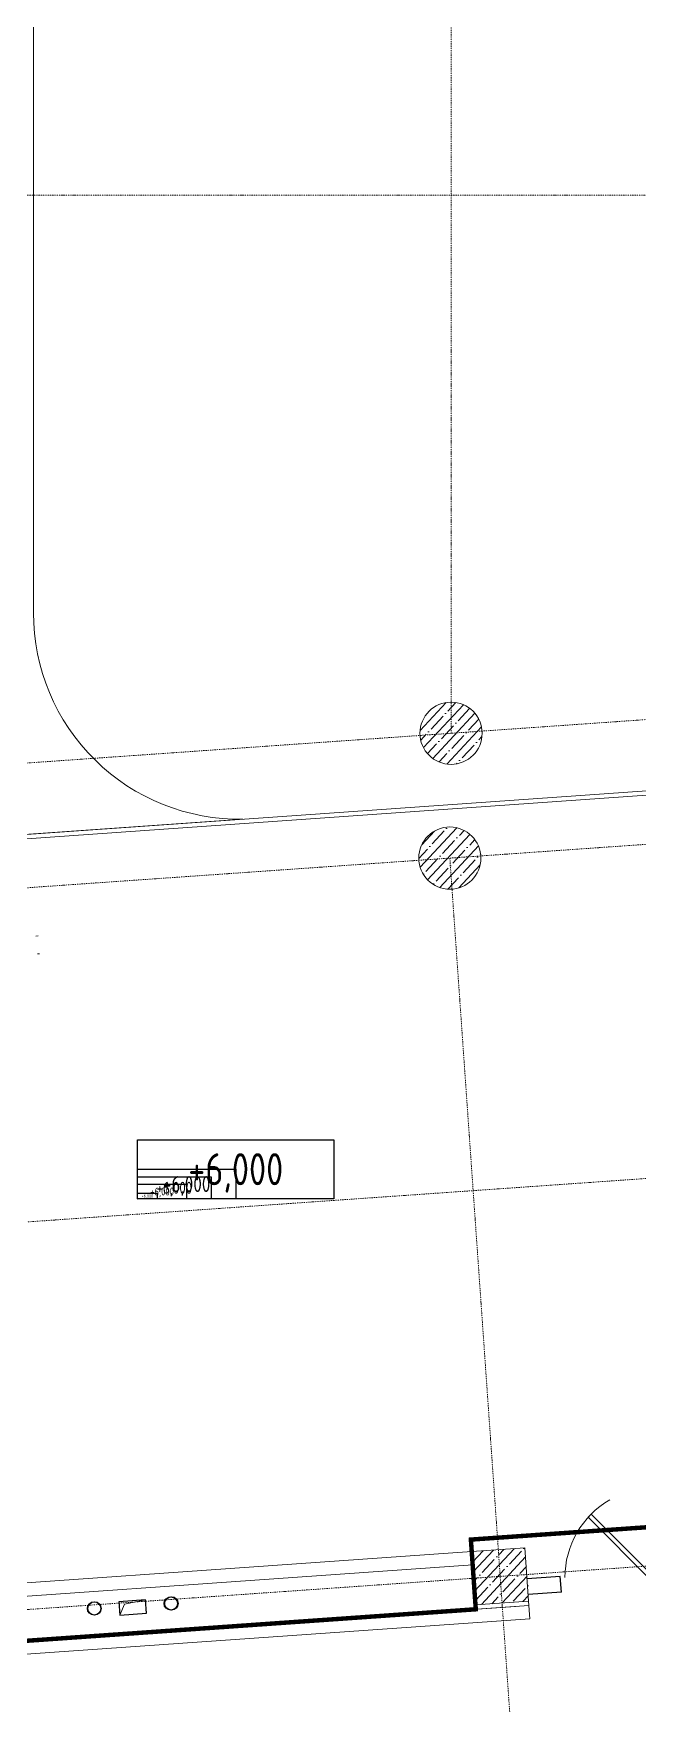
# Model space of a CAD drawing. Header units: millimetres. Extents: x -798 to 124478, y -405 to 121556.
# Drawn here: x 32578 to 39400, y 21588 to 40399 of the extents above; entities that cross this region are included whole.
import ezdxf
from ezdxf.enums import TextEntityAlignment as Align

# ---------------------------------------------------------------- set-up
doc = ezdxf.new("R2010")
doc.units = ezdxf.units.MM
for name, pattern in [('CENTER', [2, 1.25, -0.25, 0.25, -0.25]), ('Dashed', [0.5644444465637207, 0.2822222232818604, -0.2822222232818603]), ('Strichpunkt', [25.4, 12.7, -6.35, 0, -6.35])]:
    doc.linetypes.add(name, pattern=pattern)
for name, color, linetype in [('0 @ 0.1', 7, 'Continuous'), ('0 @ 0.2', 7, 'Continuous'), ('0 @ 100', 7, 'Continuous'), ('0 @ 20', 7, 'Continuous'), ('0 @ 200', 7, 'Continuous'), ('0 @ 50', 7, 'Continuous'), ('0 @ 75', 7, 'Continuous'), ('A-ЭСКИЗ', 250, 'Continuous')]:
    doc.layers.add(name, color=color, linetype=linetype)
for name, color, linetype, lineweight in [('A-AXES', 40, 'CENTER', 5), ('A-DOOR', 4, 'Continuous', 18), ('A-Hatch', 253, 'Continuous', 9), ('A-WALL-BRC', 30, 'Continuous', 13), ('A-WALL-GVL', 5, 'Continuous', 13), ('A-ПРОТИВОПОЖАРНЫЕ СТЕНЫ', 31, 'Dashed', 18), ('concreet', 5, 'Continuous', 15), ('LWA', 9, 'Continuous', 0), ('S-COLS+2', 20, 'Continuous', 15), ('S-SLAB', 200, 'Continuous', 15), ('S-WALL', 5, 'Continuous', 15), ('тонкая 013', 4, 'Continuous', 18)]:
    doc.layers.add(name, color=color, linetype=linetype, lineweight=lineweight)
doc.styles.add('Arch-Dim', font='romans.shx', dxfattribs={"width": 0.75})

# ---------------------------------------------------------------- blocks, each defined once
blk = doc.blocks.new('DOOR101')
at = {"layer": 'A-DOOR', "ltscale": 4, "transparency": 33554687}
blk.add_lwpolyline([(0, 0), (-714.1778488938807, -714.1778491014985), (-749.8867413529808, -678.4689566568045), (-35.70889245571049, 35.70889244384662)], close=True, dxfattribs=at)
blk.add_arc((0, 0), 1010, 180, 240.0000000082752, dxfattribs=at)
blk = doc.blocks.new('*U74')
blk.add_lwpolyline([(0, 3.334192844002973), (11.05298594167689, 3.334192844002973), (11.05298594167689, 0), (0, 0)], close=True)
at = {"style": 'Arch-Dim', "width": 0.75}
blk.add_attdef('УРОВЕНЬ', text='', height=1.8, dxfattribs=at).set_placement((5.526492970838444, 0.7736720477885682), align=Align.CENTER)
blk = doc.blocks.new('*U746')
at = {"layer": '0 @ 0.1', "transparency": 33554687, "xscale": 0.1, "yscale": 0.1, "zscale": 0.1}
blk.add_blockref('*U74', (33749.37480884895, 27287.52026537057), dxfattribs=at).add_auto_attribs({'УРОВЕНЬ': '+6,000'})
at = {"layer": '0 @ 0.2', "transparency": 33554687, "xscale": 0.2, "yscale": 0.2, "zscale": 0.2}
blk.add_blockref('*U74', (33749.37480884895, 27287.52026537057), dxfattribs=at).add_auto_attribs({'УРОВЕНЬ': '+6,000'})
at = {"layer": '0 @ 100', "transparency": 33554687, "xscale": 100, "yscale": 100, "zscale": 100}
blk.add_blockref('*U74', (33749.37480884895, 27287.52026537057), dxfattribs=at).add_auto_attribs({'УРОВЕНЬ': '+6,000'})
at = {"layer": '0 @ 20', "transparency": 33554687, "xscale": 20, "yscale": 20, "zscale": 20}
blk.add_blockref('*U74', (33749.37480884895, 27287.52026537057), dxfattribs=at).add_auto_attribs({'УРОВЕНЬ': '+6,000'})
at = {"layer": '0 @ 200', "transparency": 33554687, "xscale": 200, "yscale": 200, "zscale": 200}
blk.add_blockref('*U74', (33749.37480884895, 27287.52026537057), dxfattribs=at).add_auto_attribs({'УРОВЕНЬ': '+6,000'})
at = {"layer": '0 @ 50', "transparency": 33554687, "xscale": 50, "yscale": 50, "zscale": 50}
blk.add_blockref('*U74', (33749.37480884895, 27287.52026537057), dxfattribs=at).add_auto_attribs({'УРОВЕНЬ': '+6,000'})
at = {"layer": '0 @ 75', "transparency": 33554687, "xscale": 75, "yscale": 75, "zscale": 75}
blk.add_blockref('*U74', (33749.37480884895, 27287.52026537057), dxfattribs=at).add_auto_attribs({'УРОВЕНЬ': '+6,000'})
blk = doc.blocks.new('оси 2')
at = {"layer": 'A-AXES', "linetype": 'Strichpunkt', "transparency": 33554687}
for p, q in [((2196696.667771269, -2332747.933194606), (2196696.667771292, -2401097.987776231)), ((2204996.66777129, -2395045.5196006), (2162290.79141039, -2395045.519600593)), ((2204996.66777129, -2395045.519628982), (2162290.791410389, -2395045.519644875)), ((2282062.015642302, -2395111.087174071), (2165207.521701411, -2403306.405972478)), ((2275580.160486624, -2396969.115837371), (2165325.573684626, -2404701.565462167)), ((2275842.513622916, -2400709.927357866), (2165588.658332786, -2408442.325679776)), ((2196683.28121132, -2402502.365403173), (2198653.093218897, -2430589.300269838)), ((2202049.652879254, -2410245.903243477), (2165893.83652465, -2412781.607532202))]:
    blk.add_line(p, q, dxfattribs=at)

msp = doc.modelspace()

# ---------------------------------------------------------------- hatches: boundary and pattern name
at = {"layer": 'A-Hatch'}
h = msp.add_hatch(dxfattribs=at)
h.set_pattern_fill('ANSI35', color=256, scale=24.99999999999999, angle=-177.9339325607498, style=0)
h.set_pattern_definition([(227.0660674392502, (-72434.37034690368, -638510.8084673672), (116.2271652595825, -108.1332906912653), []), (227.0660674392502, (-72546.5506233339, -638514.8554063994), (116.2271652595825, -108.1332906912653), [198.4374999999999, -39.68749999999999, 0, -39.68749999999999])])
edge = h.paths.add_edge_path()
edge.add_arc((37277.58280535822, 32526.01712258715), 350.0000050397358, -49.498651565577575, 89.99999917498411, ccw=False)
edge.add_arc((37277.58281039807, 32526.01712026396), 349.9999999999937, 225.2346714151884, 310.5013480540991, ccw=False)
edge.add_arc((37277.58281741163, 32526.01712168144), 350.0000059454822, 90.00000114815401, 225.2346707634153, ccw=False)
h = msp.add_hatch(dxfattribs=at)
h.set_pattern_fill('ANSI35', color=256, scale=24.99999999999999, angle=-177.9339325607498, style=0)
h.set_pattern_definition([(227.0660674392502, (-71723.5583824442, -640450.1369882077), (116.2271652595825, -108.1332906912653), []), (227.0660674392502, (-71835.73865887441, -640454.1839272399), (116.2271652595825, -108.1332906912653), [198.4374999999999, -39.68749999999999, 0, -39.68749999999999])])
edge = h.paths.add_edge_path()
edge.add_arc((37264.75986730785, 31121.31951180935), 349.3225258930539, 243.10171610968132, 328.54616677136846, ccw=False)
edge.add_arc((37262.60222311912, 31121.45910696448), 348.4765499373165, 124.59592390694519, 243.42847623690392, ccw=False)
edge.add_arc((37265.06768228661, 31122.01723723156), 349.4248394726467, -31.577766999066398, 124.98067107301401, ccw=False)
h = msp.add_hatch(dxfattribs=at)
h.set_pattern_fill('ANSI35', color=256, scale=24.99999999999999, angle=-177.9339325607498, style=0)
h.set_pattern_definition([(227.0660674392502, (-71276.35640028364, -648538.5723547954), (116.2271652595825, -108.1332906912653), []), (227.0660674392502, (-71388.53667671385, -648542.6192938276), (116.2271652595825, -108.1332906912653), [198.4374999999999, -39.68749999999999, 0, -39.68749999999999])])
h.paths.add_polyline_path([(38110.43783116934, 23361.84362812802), (38152.41799381899, 22763.33077654006), (37553.92554480315, 22721.3544459892), (37511.9443830204, 23319.88153893171)])

# ---------------------------------------------------------------- linework, layer by layer
msp.add_arc((42082.58280742087, 43531.64221565003), 3195.153932020011, 199.9999999972018, 41.00000000272228)
at = {"layer": 'A-WALL-GVL'}
for p, q in [((32606.34070856555, 30243.77768784897), (32631.98866710661, 30245.57644791105)), ((32622.69002071384, 30045.00275480929), (32645.94107521733, 30046.6334135681)), ((38110.13976015511, 23347.82770682309), (38110.22396060184, 23347.83361202614)), ((38151.12965589145, 22763.3655717), (38165.13138208736, 22563.71894474882)), ((37552.59981261205, 22721.38906989336), (37556.10742771078, 22671.37498496469))]:
    msp.add_line(p, q, dxfattribs=at)
for points in [[(37510.70945756685, 23319.89839714575), (29829.53272899322, 22781.19791891096)], [(37521.20356306725, 23170.26593492688), (29840.02685444488, 22631.5654580914)], [(38154.63727791712, 22713.35140706083), (25196.46955875412, 21804.56211682219)], [(38005.00481569825, 22702.85730155926), (26483.30504708516, 21894.81116556326)], [(38165.13138341752, 22563.71894484196), (26339.72040060896, 21734.37276822511)]]:
    msp.add_lwpolyline(points, dxfattribs=at)
at = {"layer": 'A-ПРОТИВОПОЖАРНЫЕ СТЕНЫ', "ltscale": 200, "const_width": 50}
msp.add_lwpolyline([(16017.80779336893, 30183.08148015566), (25678.40950833715, 30860.60536616478), (26000.52745207807, 26572.63408790152), (29546.14910650125, 26821.29803582975), (29874.97399763495, 22132.67754336396), (37556.10742771148, 22671.37498495724), (37501.11579142406, 23455.48366583554), (41843.78465099249, 23760.04667013274)], dxfattribs=at)
at = {"layer": 'A-ЭСКИЗ', "color": 6, "ltscale": 5, "transparency": 33554687}
for p, q in [((38507.66574425867, 23038.98298923434), (38133.72153436125, 23012.7572797271)), ((38519.90773587849, 22864.41170396), (38507.66574425867, 23038.98298923434)), ((38519.90773587849, 22864.41170396), (38145.96352598129, 22838.18599445276))]:
    msp.add_line(p, q, dxfattribs=at)
at = {"layer": 'concreet', "color": 18, "lineweight": 9, "ltscale": 200, "true_color": 0x000000}
msp.add_line((32577.63549608493, 33879.66786192028), (32577.63537004648, 44908.64218701745), dxfattribs=at)
at = {"layer": 'concreet', "color": 4, "lineweight": 9, "ltscale": 200}
msp.add_lwpolyline([(34935.96877173393, 31559.98457319798), (12077.58027477597, 29956.86294904953), (12077.58244274522, 86178.64216918121)], dxfattribs=at)
at = {"layer": 'concreet'}
msp.add_circle((37277.58281039807, 32526.01712026396), 350, dxfattribs=at)
at = {"layer": 'concreet', "color": 18, "lineweight": 9, "ltscale": 200, "true_color": 0x000000}
msp.add_arc((34897.63549608493, 33879.66786192028), 2320, 180, 270.9467391566857, dxfattribs=at)
at = {"layer": 'LWA', "ltscale": 5}
msp.add_lwpolyline([(33550.99325296364, 22605.18350119233), (33601.71472347283, 22729.79956252124), (33839.33846709586, 22776.25713807946)], dxfattribs=at)
at = {"layer": 'S-COLS+2', "color": 3}
msp.add_lwpolyline([(37510.69546539907, 23320.09790709285), (38109.22558632831, 23362.07044978901), (38151.19812902424, 22763.54032885931), (37552.668008095, 22721.56778616361)], close=True, dxfattribs=at)
at = {"layer": 'S-COLS+2', "color": 4}
msp.add_circle((37264.30270668108, 31121.87030819613), 349.9999999999999, dxfattribs=at)
at = {"layer": 'S-SLAB', "lineweight": 25, "ltscale": 5}
msp.add_lwpolyline([(33550.99325296364, 22605.18350119233), (33849.86628494866, 22626.14426782444), (33839.33846709586, 22776.25713807946), (33540.46543511085, 22755.29637144735)], close=True, dxfattribs=at)
for centre in [(34122.95345043123, 22736.68637543587), (34130.93384834158, 22737.2460621269), (33260.84030206094, 22680.80225826889), (33264.83050101611, 22681.08210161417)]:
    msp.add_circle(centre, 74.99999999999999, dxfattribs=at)
at = {"layer": 'S-WALL', "color": 4, "linetype": 'Continuous', "lineweight": 15, "ltscale": 40}
msp.add_line((78973.22134373279, 34597.63979180014), (12077.85665845626, 29906.78956374801), dxfattribs=at)
at = {"layer": 'тонкая 013', "color": 4, "ltscale": 5, "transparency": 33554687}
msp.add_line((12077.58027478203, 29956.86419549953), (46777.58280742506, 32390.46835970409), dxfattribs=at)

# ---------------------------------------------------------------- block references
msp.add_blockref('оси 2', (-2159419.084963866, 2433624.16181625))
at = {"color": 5}
msp.add_blockref('*U746', (0, 0), dxfattribs=at)
at = {"layer": 'A-WALL-BRC', "xscale": -1, "rotation": 180}
msp.add_blockref('DOOR101', (39569.09198480274, 23027.95331153549), dxfattribs=at)

doc.saveas('drawing.dxf')
